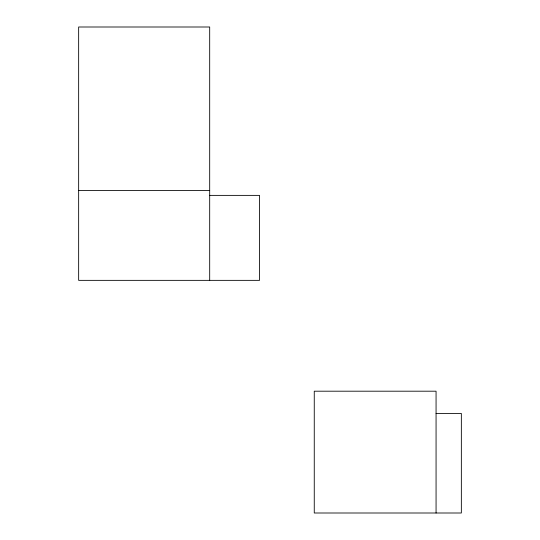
<?xml version="1.0" encoding="UTF-8"?>
<svg xmlns="http://www.w3.org/2000/svg" width="540" height="540" viewBox="0 0 540 540"><rect width="100%" height="100%" fill="white"/><g stroke="black" fill="none" stroke-linecap="round" stroke-linejoin="round"><path stroke-width="0.81" d="M78.651 190.566L209.689 190.566M209.689 195.379L259.538 195.379L259.538 280.354L78.651 280.354L78.651 27L209.689 27L209.689 280.354M436.064 413.451L461.349 413.451L461.349 513L314.26 513L314.26 391.196L436.064 391.196L436.064 513"/></g></svg>
